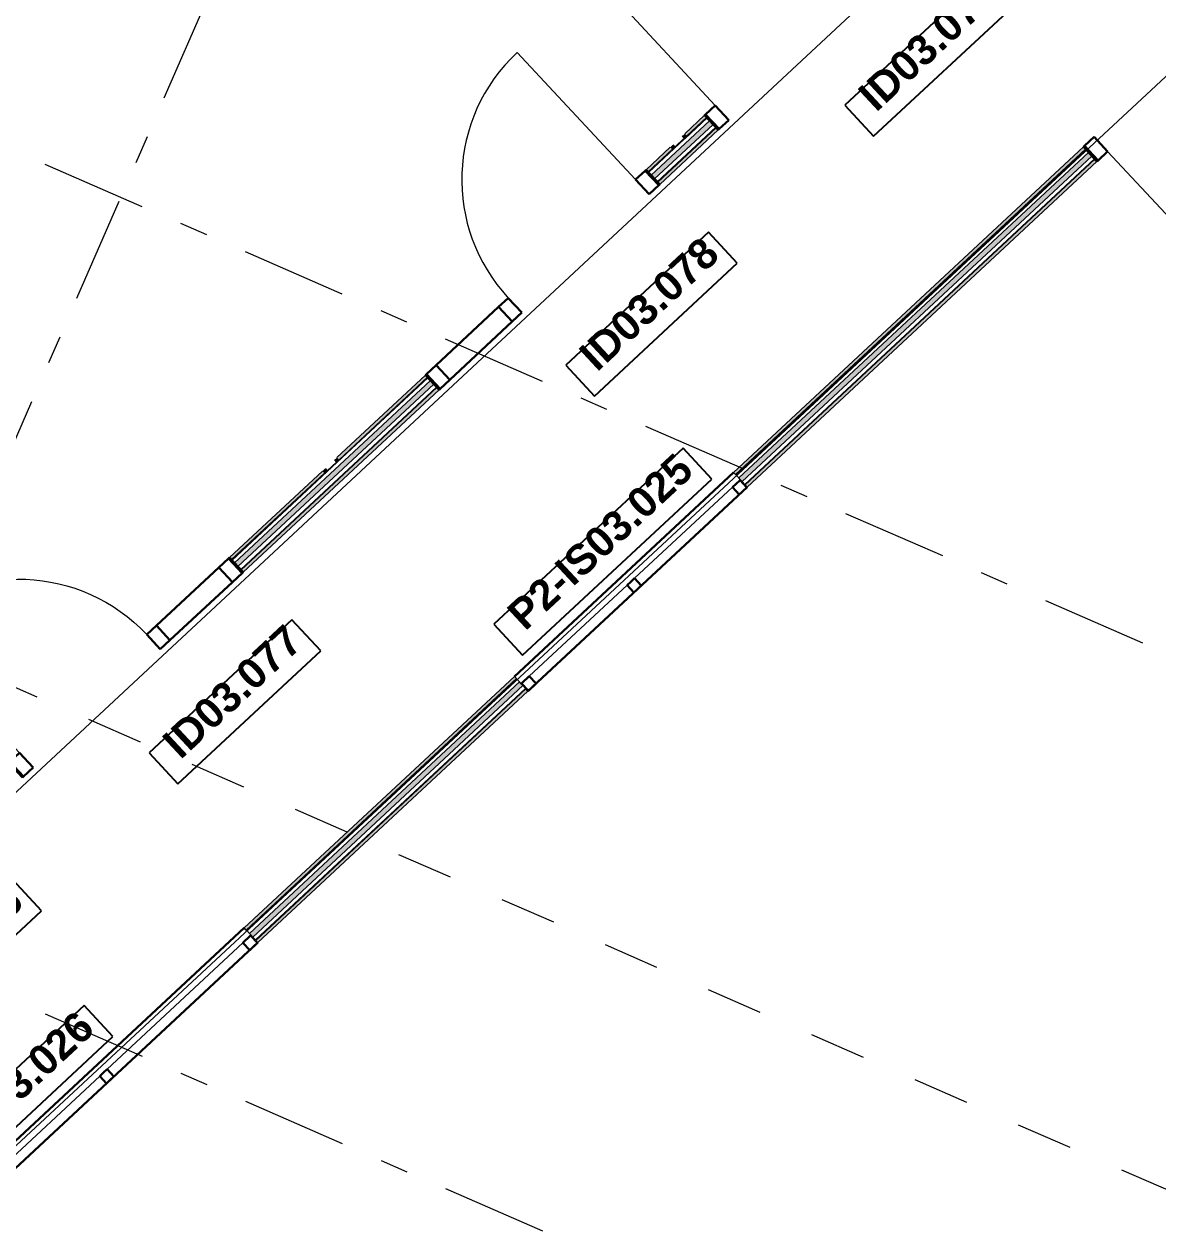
# Model space of a CAD drawing. Header units: millimetres. Extents: x -35034 to 431752, y -71616 to 25069.
# Drawn here: x 322760 to 328440, y -26568 to -20554 of the extents above; entities that cross this region are included whole.
import ezdxf
from ezdxf.enums import TextEntityAlignment as Align

# ---------------------------------------------------------------- set-up
doc = ezdxf.new("R2010")
doc.units = ezdxf.units.MM
doc.header["$MEASUREMENT"] = 0
doc.linetypes.add('Dashed', pattern=[564.444447, 282.222223, -282.222223])
doc.linetypes.add('Double Dashed', pattern=[1093.611073, 529.166651, -211.666656, 141.111112, -211.666656])
for name, color, linetype in [('A-95-MC_Marker_Section_P2.Marker', 7, 'Continuous'), ('New_A-05-M_Gross_Int_Circulation', 7, 'Continuous'), ('New_A-15-MG_Structural_Grid_Phase_2', 7, 'Continuous'), ('New_A-25-M_Wall_Int', 7, 'Continuous'), ('New_ArchiCAD Door Markers', 7, 'Continuous'), ('New_ArchiCAD Doors', 7, 'Continuous'), ('New_ArchiCAD Window Markers', 7, 'Continuous'), ('New_ArchiCAD Windows', 7, 'Continuous')]:
    doc.layers.add(name, color=color, linetype=linetype)
for name, color, linetype, lineweight in [('A-95-MC_Marker_Section_P2.Marker_Pen_No__1', 7, 'Continuous', 13), ('New_A-25-M_Wall_Int_Pen_No__1', 7, 'Continuous', 13), ('New_ArchiCAD Door Markers_Pen_No__1', 7, 'Continuous', 13), ('New_ArchiCAD Door Markers_Pen_No__5', 7, 'Continuous', 25), ('New_ArchiCAD Doors_Pen_No__1', 7, 'Continuous', 13), ('New_ArchiCAD Window Markers_Pen_No__1', 7, 'Continuous', 13), ('New_ArchiCAD Window Markers_Pen_No__5', 7, 'Continuous', 25), ('New_ArchiCAD Windows_Pen_No__1', 7, 'Continuous', 13), ('New_ArchiCAD Windows_Pen_No__83', 8, 'Continuous', 20), ('New_ArchiCAD Zone Stamps_Pen_No__6', 7, 'Continuous', 35)]:
    doc.layers.add(name, color=color, linetype=linetype, lineweight=lineweight)
for name, color, linetype, lineweight, true_color in [('New_A-05-M_Gross_Int_Circulation_Pen_No__74', 7, 'Continuous', 20, 0x606060), ('New_A-15-MG_Structural_Grid_Phase_2_Pen_No__222', 7, 'Continuous', 13, 0x65af33), ('New_A-25-M_Wall_Int_Pen_No__107', 7, 'Continuous', 15, 0xa6a6a6), ('New_ArchiCAD Doors_Pen_No__43', 7, 'Continuous', 30, 0x444444), ('New_ArchiCAD Doors_Pen_No__63', 7, 'Continuous', 20, 0x606060), ('New_ArchiCAD Windows_Pen_No__23', 7, 'Continuous', 30, 0x2a2a2a), ('New_ArchiCAD Windows_Pen_No__43', 7, 'Continuous', 30, 0x444444)]:
    doc.layers.add(name, color=color, linetype=linetype, lineweight=lineweight, true_color=true_color)
doc.styles.add('GENERATED_STYLE_1', font='')
doc.styles.add('GENERATED_STYLE_2', font='')
doc.styles.add('GENERATED_STYLE_3', font='')
doc.styles.add('GENERATED_STYLE_4', font='')
doc.styles.get('GENERATED_STYLE_1').set_extended_font_data('Swis721 BT', bold=True)
doc.styles.get('GENERATED_STYLE_2').set_extended_font_data('Arial', bold=True)
doc.styles.get('GENERATED_STYLE_3').set_extended_font_data('Arial')
doc.styles.get('GENERATED_STYLE_4').set_extended_font_data('Swis721 BT')

# ---------------------------------------------------------------- blocks, each defined once
blk = doc.blocks.new('Corridor 02-Third_INB 3152_63_2', base_point=(314166.9, -30973.4))
at = {"layer": 'New_A-05-M_Gross_Int_Circulation_Pen_No__74', "linetype": 'Continuous'}
for p, q in [((334812.6, -13146), (316165.4, -30497.4)), ((317022.7, -31464.6), (335703.6, -14103.4))]:
    blk.add_line(p, q, dxfattribs=at)
at = {"layer": 'New_ArchiCAD Zone Stamps_Pen_No__6'}
for tag, height, style, p in [('ROOM_NAME', 250, 'GENERATED_STYLE_2', (313334.1, -29413.8)), ('zoneNameLine2', 250, 'GENERATED_STYLE_2', (313145.7, -29846)), ('ROOM_NUMBER', 200, 'GENERATED_STYLE_3', (312957.3, -30266.7)), ('measuredAreaCode', 200, 'GENERATED_STYLE_3', (312800.2, -30626.8)), ('ROOM_HOLES_PRM', 200, 'GENERATED_STYLE_3', (313107.6, -30760.8)), ('DUMMY_649', 200, 'GENERATED_STYLE_3', (313736.8, -31035.2)), ('DUMMY_650', 133.3, 'GENERATED_STYLE_3', (314016.1, -31141.7))]:
    blk.add_attdef(tag, text='', height=height, rotation=336.44041, dxfattribs=dict(at, style=style)).set_placement(p, align=Align.TOP_LEFT)
blk = doc.blocks.new('*X1051', base_point=(341458.1, 0))
at = {"layer": 'New_A-25-M_Wall_Int_Pen_No__107', "linetype": 'Continuous'}
blk.add_hatch(color=256, dxfattribs=at).paths.add_polyline_path([(323888.6, -25108.4), (323896.8, -25117.2), (323905.6, -25126.7), (325258.9, -23867.4), (325250.1, -23857.9), (325241.9, -23849.1)])
blk = doc.blocks.new('*X1052', base_point=(341458.1, 0))
at = {"layer": 'New_A-25-M_Wall_Int_Pen_No__107', "linetype": 'Continuous'}
blk.add_hatch(color=256, dxfattribs=at).paths.add_polyline_path([(326340, -22827.3), (326348.2, -22836.1), (326357, -22845.6), (328109, -21215.3), (328092, -21197)])
blk = doc.blocks.new('Horizontal Multi-Sash Window 19')
at = {"layer": 'New_ArchiCAD Windows_Pen_No__1', "linetype": 'Continuous'}
for p, q in [((-1500, -13), (-1500, 0)), ((1500, -13), (1500, 0)), ((-1500, -32), (-1500, -13)), ((-1500, -35), (-1500, -32)), ((-1500, -50), (-1500, -35)), ((1500, -32), (1500, -13)), ((1500, -35), (1500, -32)), ((1500, -50), (1500, -35))]:
    blk.add_line(p, q, dxfattribs=at)
at = {"layer": 'New_ArchiCAD Windows_Pen_No__23', "linetype": 'Continuous'}
for p, q in [((-1500, 50), (1500, 50)), ((-1500, -50), (1500, -50))]:
    blk.add_line(p, q, dxfattribs=at)
at = {"layer": 'New_ArchiCAD Windows_Pen_No__43', "linetype": 'Continuous'}
for p, q in [((-1500, 0), (-1495, 0)), ((-1495, 0), (-1445, 0)), ((-1445, 0), (-1445, -50)), ((-515, -50), (-515, 0)), ((-515, 0), (-490, 0)), ((-490, 0), (-465, 0)), ((-465, 0), (-465, -50)), ((465, -50), (465, 0)), ((465, 0), (490, 0)), ((490, 0), (515, 0)), ((515, 0), (515, -50)), ((1445, -50), (1445, 0)), ((1445, 0), (1495, 0)), ((1495, 0), (1500, 0)), ((-1495, -50), (-1500, -50)), ((-1445, -50), (-1495, -50)), ((-490, -50), (-515, -50)), ((-465, -50), (-490, -50)), ((490, -50), (465, -50)), ((515, -50), (490, -50)), ((1495, -50), (1445, -50)), ((1500, -50), (1495, -50))]:
    blk.add_line(p, q, dxfattribs=at)
at = {"layer": 'New_ArchiCAD Windows_Pen_No__83', "linetype": 'Continuous'}
for p, q in [((-1495, -50), (-1495, 0)), ((-1445, 0), (-515, 0)), ((-465, 0), (465, 0)), ((515, 0), (1445, 0)), ((1495, -50), (1495, 0)), ((-515, -50), (-1445, -50)), ((465, -50), (-465, -50)), ((1445, -50), (515, -50))]:
    blk.add_line(p, q, dxfattribs=at)
blk = doc.blocks.new('Window Stamp 18_8')
at = {"layer": 'New_ArchiCAD Window Markers_Pen_No__5', "linetype": 'Continuous'}
for p, q in [((647.5, -150), (-647.5, -150)), ((-647.5, -150), (-647.5, -361.8)), ((647.5, -150), (-647.5, -150)), ((647.5, -361.8), (647.5, -150)), ((-647.5, -361.8), (647.5, -361.8))]:
    blk.add_line(p, q, dxfattribs=at)
at = {"layer": 'New_ArchiCAD Window Markers_Pen_No__1', "style": 'GENERATED_STYLE_1'}
blk.add_attdef('AC_WIDO_ID', text='', height=150, rotation=180, dxfattribs=at).set_placement((588.7, -105.4), align=Align.BOTTOM_LEFT)
blk = doc.blocks.new('Horizontal Multi-Sash Window 19_2')
at = {"layer": 'New_ArchiCAD Windows_Pen_No__1', "linetype": 'Continuous'}
for p, q in [((-750, -13), (-750, 0)), ((750, -13), (750, 0)), ((-750, -32), (-750, -13)), ((-750, -35), (-750, -32)), ((-750, -50), (-750, -35)), ((750, -32), (750, -13)), ((750, -35), (750, -32)), ((750, -50), (750, -35))]:
    blk.add_line(p, q, dxfattribs=at)
at = {"layer": 'New_ArchiCAD Windows_Pen_No__23', "linetype": 'Continuous'}
for p, q in [((-750, 50), (750, 50)), ((-750, -50), (750, -50))]:
    blk.add_line(p, q, dxfattribs=at)
at = {"layer": 'New_ArchiCAD Windows_Pen_No__43', "linetype": 'Continuous'}
for p, q in [((-750, 0), (-745, 0)), ((-745, 0), (-695, 0)), ((-695, 0), (-695, -50)), ((-25, -50), (-25, 0)), ((-25, 0), (0, 0)), ((0, 0), (25, 0)), ((25, 0), (25, -50)), ((695, -50), (695, 0)), ((695, 0), (745, 0)), ((745, 0), (750, 0)), ((-745, -50), (-750, -50)), ((-695, -50), (-745, -50)), ((0, -50), (-25, -50)), ((25, -50), (0, -50)), ((745, -50), (695, -50)), ((750, -50), (745, -50))]:
    blk.add_line(p, q, dxfattribs=at)
at = {"layer": 'New_ArchiCAD Windows_Pen_No__83', "linetype": 'Continuous'}
for p, q in [((-745, -50), (-745, 0)), ((-695, 0), (-25, 0)), ((25, 0), (695, 0)), ((745, -50), (745, 0)), ((-25, -50), (-695, -50)), ((695, -50), (25, -50))]:
    blk.add_line(p, q, dxfattribs=at)
blk = doc.blocks.new('Door with Sidelight on Side 2 19_11')
at = {"layer": 'New_ArchiCAD Doors_Pen_No__1', "linetype": 'Continuous'}
for p, q in [((-755, 0), (-755, -15)), ((755, 0), (755, -15)), ((-755, -15), (-755, -18)), ((-755, -18), (-755, -37)), ((-755, -37), (-755, -62)), ((755, -15), (755, -18)), ((755, -18), (755, -37)), ((755, -37), (755, -62)), ((-755, -62), (-755, -82)), ((-755, -82), (-755, -85)), ((-755, -85), (-755, -100)), ((755, -62), (755, -82)), ((755, -82), (755, -85)), ((755, -85), (755, -100))]:
    blk.add_line(p, q, dxfattribs=at)
at = {"layer": 'New_ArchiCAD Doors_Pen_No__43', "linetype": 'Continuous'}
for p, q in [((-748, 0), (-755, 0)), ((-755, 0), (-755, -100)), ((-682, 0), (-748, 0)), ((-748, 0), (-748, -100)), ((-254, 0), (-682, 0)), ((-682, 0), (-682, -100)), ((-682, -100), (-682, 0)), ((-254, -100), (-254, 0)), ((-188, 0), (-254, 0)), ((-254, 0), (-254, -100)), ((-188, -100), (-188, 0)), ((748, 0), (682, 0)), ((682, 0), (682, -100)), ((748, 0), (755, 0)), ((748, -100), (748, 0)), ((755, 0), (755, -100)), ((-748, -100), (-755, -100)), ((-748, -100), (-682, -100)), ((-682, -100), (-254, -100)), ((-254, -100), (-188, -100)), ((682, -100), (748, -100)), ((748, -100), (755, -100))]:
    blk.add_line(p, q, dxfattribs=at)
at = {"layer": 'New_ArchiCAD Doors_Pen_No__63', "linetype": 'Continuous'}
blk.add_line((682, 0), (682, 870), dxfattribs=at)
blk.add_arc((682, 0), 870, 90, 180, dxfattribs=at)
blk = doc.blocks.new('Wall_306_2', base_point=(340342.9, -9881.6))
at = {"layer": 'New_A-25-M_Wall_Int_Pen_No__107', "linetype": 'Continuous'}
for points in [[(326314.1, -22799.5), (326324.3, -22810.5), (328076.3, -21180.2), (328066.1, -21169.2)], [(326372, -22861.7), (326382.2, -22872.7), (328134.2, -21242.4), (328124, -21231.4)], [(323862.7, -25080.6), (323872.9, -25091.6), (325226.2, -23832.3), (325216, -23821.3)], [(323920.6, -25142.8), (323930.8, -25153.8), (325284.1, -23894.5), (325273.9, -23883.5)]]:
    blk.add_hatch(color=256, dxfattribs=at).paths.add_polyline_path(points)
at = {"layer": 'New_A-25-M_Wall_Int_Pen_No__107', "linetype": 'Continuous', "lineweight": 0, "true_color": 0x535353}
for points in [[(326324.3, -22810.5), (326326.4, -22812.7), (328078.4, -21182.3), (328076.3, -21180.2)], [(326370, -22859.5), (326372, -22861.7), (328124, -21231.4), (328122, -21229.2)], [(323872.9, -25091.6), (323875, -25093.8), (325228.3, -23834.5), (325226.2, -23832.3)], [(323918.6, -25140.6), (323920.6, -25142.8), (325273.9, -23883.5), (325271.9, -23881.3)]]:
    blk.add_hatch(color=251, dxfattribs=at).paths.add_polyline_path(points)
at = {"layer": 'New_A-25-M_Wall_Int_Pen_No__1', "linetype": 'Continuous'}
for p, q in [((328076.3, -21180.2), (326324.3, -22810.5)), ((328078.4, -21182.3), (326326.4, -22812.7)), ((328092, -21197), (326340, -22827.3)), ((328109, -21215.3), (326357, -22845.6)), ((328076.3, -21180.2), (328066.1, -21169.2)), ((328078.4, -21182.3), (328076.3, -21180.2)), ((328092, -21197), (328078.4, -21182.3)), ((328109, -21215.3), (328092, -21197)), ((328122, -21229.2), (328109, -21215.3)), ((328122, -21229.2), (326370, -22859.5)), ((328124, -21231.4), (326372, -22861.7)), ((328124, -21231.4), (328122, -21229.2)), ((328134.2, -21242.4), (328124, -21231.4)), ((326324.3, -22810.5), (326314.1, -22799.5)), ((326326.4, -22812.7), (326324.3, -22810.5)), ((326340, -22827.3), (326326.4, -22812.7)), ((326348.2, -22836.1), (326340, -22827.3)), ((326357, -22845.6), (326348.2, -22836.1)), ((326370, -22859.5), (326357, -22845.6)), ((326372, -22861.7), (326370, -22859.5)), ((326382.2, -22872.7), (326372, -22861.7)), ((325226.2, -23832.3), (323872.9, -25091.6)), ((325228.3, -23834.5), (323875, -25093.8)), ((325241.9, -23849.1), (323888.6, -25108.4)), ((325258.9, -23867.4), (323905.6, -25126.7)), ((325226.2, -23832.3), (325216, -23821.3)), ((325228.3, -23834.5), (325226.2, -23832.3)), ((325241.9, -23849.1), (325228.3, -23834.5)), ((325250.1, -23857.9), (325241.9, -23849.1)), ((325258.9, -23867.4), (325250.1, -23857.9)), ((325271.9, -23881.3), (325258.9, -23867.4)), ((325271.9, -23881.3), (323918.6, -25140.6)), ((325273.9, -23883.5), (323920.6, -25142.8)), ((325273.9, -23883.5), (325271.9, -23881.3)), ((325284.1, -23894.5), (325273.9, -23883.5)), ((323872.9, -25091.6), (323862.7, -25080.6)), ((323875, -25093.8), (323872.9, -25091.6)), ((323888.6, -25108.4), (323875, -25093.8)), ((323896.8, -25117.2), (323888.6, -25108.4)), ((323905.6, -25126.7), (323896.8, -25117.2)), ((323918.6, -25140.6), (323905.6, -25126.7)), ((323920.6, -25142.8), (323918.6, -25140.6)), ((323930.8, -25153.8), (323920.6, -25142.8))]:
    blk.add_line(p, q, dxfattribs=at)
at = {"layer": 'New_A-25-M_Wall_Int_Pen_No__1', "linetype": 'Continuous', "flags": 128}
for points in [[(328066.1, -21169.2), (326314.1, -22799.5)], [(326382.2, -22872.7), (328134.2, -21242.4)], [(325216, -23821.3), (323862.7, -25080.6)], [(323930.8, -25153.8), (325284.1, -23894.5)]]:
    blk.add_lwpolyline(points, dxfattribs=at)
at = {"layer": 'New_A-25-M_Wall_Int', "color": 250, "lineweight": 50, "true_color": 0x2a2a2a}
for name in ['*X1052', '*X1051']:
    blk.add_blockref(name, (341458.1, 0), dxfattribs=at)
at = {"layer": 'New_ArchiCAD Doors', "color": 251, "linetype": 'Continuous', "lineweight": 20, "true_color": 0x606060, "zscale": 1000, "rotation": 222.9395604774693}
blk.add_blockref('Door with Sidelight on Side 2 19_11', (328686.9, -20728.1), dxfattribs=at)
at = {"layer": 'New_ArchiCAD Window Markers'}
ref = blk.add_blockref('Window Stamp 18_8', (325833.2, -23383.6), dxfattribs=dict(at, rotation=222.9395604774693))
ref.add_attrib('AC_WIDO_ID', 'P2-IS03.025', dxfattribs={"layer": 'New_ArchiCAD Window Markers_Pen_No__1', "color": 7, "height": 150, "rotation": 42.93956, "style": 'GENERATED_STYLE_1'}).set_placement((325300.1, -23630.2), align=Align.BOTTOM_LEFT)
ref = blk.add_blockref('Window Stamp 18_8', (322832.7, -26175.7), dxfattribs=dict(at, rotation=222.9395604774693))
ref.add_attrib('AC_WIDO_ID', 'P2-IS03.026', dxfattribs={"layer": 'New_ArchiCAD Window Markers_Pen_No__1', "color": 7, "height": 150, "rotation": 42.93956, "style": 'GENERATED_STYLE_1'}).set_placement((322299.6, -26422.3), align=Align.BOTTOM_LEFT)
at = {"layer": 'New_ArchiCAD Windows', "color": 251, "linetype": 'Continuous', "lineweight": 20, "true_color": 0x606060, "zscale": 1000, "rotation": 42.93956047746932}
for name, p in [('Horizontal Multi-Sash Window 19_2', (325799.1, -23347)), ('Horizontal Multi-Sash Window 19', (322798.7, -26139.1))]:
    blk.add_blockref(name, p, dxfattribs=at)
blk = doc.blocks.new('*X1085', base_point=(341458.1, 0))
at = {"layer": 'New_A-25-M_Wall_Int_Pen_No__107', "linetype": 'Continuous'}
blk.add_hatch(color=256, dxfattribs=at).paths.add_polyline_path([(324795.6, -22339.6), (323814.5, -23252.6), (323831.5, -23270.9), (324812.6, -22357.9)])
blk = doc.blocks.new('*X1086', base_point=(341458.1, 0))
at = {"layer": 'New_A-25-M_Wall_Int_Pen_No__107', "linetype": 'Continuous'}
blk.add_hatch(color=256, dxfattribs=at).paths.add_polyline_path([(325901.1, -21311), (325918.1, -21329.3), (326210.8, -21056.9), (326193.8, -21038.6)])
blk = doc.blocks.new('Door Stamp 17_21')
at = {"layer": 'New_ArchiCAD Door Markers_Pen_No__5', "linetype": 'Continuous'}
for p, q in [((770.5, -441.9), (-206.6, -441.9)), ((-206.6, -441.9), (-206.6, -653.7)), ((770.5, -653.7), (770.5, -441.9)), ((-206.6, -653.7), (770.5, -653.7)), ((-206.6, -653.7), (770.5, -653.7))]:
    blk.add_line(p, q, dxfattribs=at)
at = {"layer": 'New_ArchiCAD Door Markers_Pen_No__1', "style": 'GENERATED_STYLE_1'}
blk.add_attdef('AC_WIDO_ID', text='', height=150, dxfattribs=at).set_placement((-147.8, -609.1), align=Align.BOTTOM_LEFT)
blk = doc.blocks.new('Wall_309_2', base_point=(316134.4, -30348.4))
at = {"layer": 'New_A-25-M_Wall_Int_Pen_No__107', "linetype": 'Continuous', "lineweight": 0, "true_color": 0x535353}
for points in [[(326069, -21124.7), (326071, -21126.9), (326180.9, -21024.7), (326178.8, -21022.5)], [(325931.7, -21343.9), (325933.8, -21346.1), (326226.5, -21073.8), (326224.5, -21071.6)], [(326066.8, -21126.7), (325886.1, -21294.9), (325888.1, -21297.1), (326068.8, -21128.9)], [(326009.7, -21159.3), (326007.5, -21161.4), (326017.8, -21172.4), (326019.9, -21170.3)], [(326058.8, -21113.7), (326056.6, -21115.7), (326066.8, -21126.7), (326069, -21124.7)], [(326069, -21124.7), (326066.8, -21126.7), (326068.8, -21128.9), (326071, -21126.9)], [(324780.6, -22323.5), (324326.6, -22746), (324328.7, -22748.2), (324782.7, -22325.7)], [(324826.3, -22372.6), (323845.2, -23285.5), (323847.2, -23287.7), (324828.3, -22374.8)], [(324324.4, -22748), (323799.5, -23236.4), (323801.6, -23238.6), (324326.5, -22750.2)], [(324267.4, -22780.6), (324265.2, -22782.7), (324275.4, -22793.7), (324277.6, -22791.6)], [(324316.4, -22735), (324314.2, -22737), (324324.4, -22748), (324326.6, -22746)], [(324326.6, -22746), (324324.4, -22748), (324326.5, -22750.2), (324328.7, -22748.2)]]:
    blk.add_hatch(color=251, dxfattribs=at).paths.add_polyline_path(points)
at = {"layer": 'New_A-25-M_Wall_Int_Pen_No__107', "linetype": 'Continuous'}
for points in [[(326168.6, -21011.5), (326069.8, -21103.5), (326080, -21114.5), (326178.8, -21022.5)], [(325933.8, -21346.1), (325944, -21357.1), (326236.7, -21084.7), (326226.5, -21073.8)], [(326069.8, -21103.5), (326058.8, -21113.7), (326069, -21124.7), (326080, -21114.5)], [(326007.5, -21161.4), (325996.6, -21171.6), (326006.8, -21182.6), (326017.8, -21172.4)], [(325996.6, -21171.6), (325875.9, -21283.9), (325886.1, -21294.9), (326006.8, -21182.6)], [(324770.4, -22312.5), (324327.4, -22724.8), (324337.6, -22735.8), (324780.6, -22323.5)], [(323847.2, -23287.7), (323857.4, -23298.7), (324838.5, -22385.8), (324828.3, -22374.8)], [(324327.4, -22724.8), (324316.4, -22735), (324326.6, -22746), (324337.6, -22735.8)], [(324265.2, -22782.7), (324254.2, -22792.9), (324264.4, -22803.9), (324275.4, -22793.7)], [(323789.3, -23225.5), (323799.5, -23236.4), (324264.4, -22803.9), (324254.2, -22792.9)]]:
    blk.add_hatch(color=256, dxfattribs=at).paths.add_polyline_path(points)
at = {"layer": 'New_A-25-M_Wall_Int_Pen_No__1', "linetype": 'Continuous'}
for p, q in [((325901.1, -21311), (326193.8, -21038.6)), ((326071, -21126.9), (326180.9, -21024.7)), ((326080, -21114.5), (326178.8, -21022.5)), ((326168.6, -21011.5), (326178.8, -21022.5)), ((326178.8, -21022.5), (326180.9, -21024.7)), ((326180.9, -21024.7), (326193.8, -21038.6)), ((326193.8, -21038.6), (326210.8, -21056.9)), ((325918.1, -21329.3), (326210.8, -21056.9)), ((325931.7, -21343.9), (326224.5, -21071.6)), ((325933.8, -21346.1), (326226.5, -21073.8)), ((326210.8, -21056.9), (326224.5, -21071.6)), ((326224.5, -21071.6), (326226.5, -21073.8)), ((326226.5, -21073.8), (326236.7, -21084.7)), ((325888.1, -21297.1), (326068.8, -21128.9)), ((326007.5, -21161.4), (326017.8, -21172.4)), ((326009.7, -21159.3), (326019.9, -21170.3)), ((326019.9, -21170.3), (326066.8, -21126.7)), ((326056.6, -21115.7), (326066.8, -21126.7)), ((326069, -21124.7), (326058.8, -21113.7)), ((326068.8, -21128.9), (326071, -21126.9)), ((326069, -21124.7), (326080, -21114.5)), ((325886.1, -21294.9), (326006.8, -21182.6)), ((326006.8, -21182.6), (326017.8, -21172.4)), ((325875.9, -21283.9), (325886.1, -21294.9)), ((325886.1, -21294.9), (325888.1, -21297.1)), ((325888.1, -21297.1), (325901.1, -21311)), ((325901.1, -21311), (325918.1, -21329.3)), ((325918.1, -21329.3), (325931.7, -21343.9)), ((325931.7, -21343.9), (325933.8, -21346.1)), ((325933.8, -21346.1), (325944, -21357.1)), ((323814.5, -23252.6), (324795.6, -22339.6)), ((323831.5, -23270.9), (324812.6, -22357.9)), ((324328.7, -22748.2), (324782.7, -22325.7)), ((324337.6, -22735.8), (324780.6, -22323.5)), ((324770.4, -22312.5), (324780.6, -22323.5)), ((324780.6, -22323.5), (324782.7, -22325.7)), ((324782.7, -22325.7), (324795.6, -22339.6)), ((324795.6, -22339.6), (324812.6, -22357.9)), ((324812.6, -22357.9), (324826.3, -22372.6)), ((323845.2, -23285.5), (324826.3, -22372.6)), ((323847.2, -23287.7), (324828.3, -22374.8)), ((324826.3, -22372.6), (324828.3, -22374.8)), ((324828.3, -22374.8), (324838.5, -22385.8)), ((323801.6, -23238.6), (324326.5, -22750.2)), ((324265.2, -22782.7), (324275.4, -22793.7)), ((324267.4, -22780.6), (324277.6, -22791.6)), ((324277.6, -22791.6), (324324.4, -22748)), ((324314.2, -22737), (324324.4, -22748)), ((324326.6, -22746), (324316.4, -22735)), ((324326.5, -22750.2), (324328.7, -22748.2)), ((324326.6, -22746), (324337.6, -22735.8)), ((323799.5, -23236.4), (324264.4, -22803.9)), ((324264.4, -22803.9), (324275.4, -22793.7)), ((323789.3, -23225.5), (323799.5, -23236.4)), ((323799.5, -23236.4), (323801.6, -23238.6)), ((323801.6, -23238.6), (323814.5, -23252.6)), ((323814.5, -23252.6), (323831.5, -23270.9)), ((323831.5, -23270.9), (323845.2, -23285.5)), ((323845.2, -23285.5), (323847.2, -23287.7)), ((323847.2, -23287.7), (323857.4, -23298.7))]:
    blk.add_line(p, q, dxfattribs=at)
at = {"layer": 'New_A-25-M_Wall_Int_Pen_No__1', "linetype": 'Continuous', "flags": 128}
for points in [[(326168.6, -21011.5), (326069.8, -21103.5)], [(325944, -21357.1), (326236.7, -21084.7)], [(325996.6, -21171.6), (325875.9, -21283.9)], [(324770.4, -22312.5), (324327.4, -22724.8)], [(323857.4, -23298.7), (324838.5, -22385.8)], [(324254.2, -22792.9), (323789.3, -23225.5)]]:
    blk.add_lwpolyline(points, dxfattribs=at)
at = {"layer": 'New_A-25-M_Wall_Int', "color": 250, "lineweight": 50, "true_color": 0x2a2a2a}
for name in ['*X1086', '*X1085']:
    blk.add_blockref(name, (341458.1, 0), dxfattribs=at)
at = {"layer": 'New_ArchiCAD Door Markers'}
ref = blk.add_blockref('Door Stamp 17_21', (326721.3, -20497.2), dxfattribs=dict(at, rotation=42.93845664641172))
ref.add_attrib('AC_WIDO_ID', 'ID03.079', dxfattribs={"layer": 'New_ArchiCAD Door Markers_Pen_No__1', "color": 7, "height": 150, "rotation": 42.93846, "style": 'GENERATED_STYLE_1'}).set_placement((327058.4, -21032.3), align=Align.BOTTOM_LEFT)
ref = blk.add_blockref('Door Stamp 17_21', (325323.1, -21798.2), dxfattribs=dict(at, rotation=42.93845664641172))
ref.add_attrib('AC_WIDO_ID', 'ID03.078', dxfattribs={"layer": 'New_ArchiCAD Door Markers_Pen_No__1', "color": 7, "height": 150, "rotation": 42.93846, "style": 'GENERATED_STYLE_1'}).set_placement((325660.2, -22332.9), align=Align.BOTTOM_LEFT)
ref = blk.add_blockref('Door Stamp 17_21', (323236.6, -23739.8), dxfattribs=dict(at, rotation=42.93845664641172))
ref.add_attrib('AC_WIDO_ID', 'ID03.077', dxfattribs={"layer": 'New_ArchiCAD Door Markers_Pen_No__1', "color": 7, "height": 150, "rotation": 42.93846, "style": 'GENERATED_STYLE_1'}).set_placement((323573.7, -24274.2), align=Align.BOTTOM_LEFT)
ref = blk.add_blockref('Door Stamp 17_21', (321838.3, -25040.9), dxfattribs=dict(at, rotation=42.93845664641172))
ref.add_attrib('AC_WIDO_ID', 'ID03.076', dxfattribs={"layer": 'New_ArchiCAD Door Markers_Pen_No__1', "color": 7, "height": 150, "rotation": 42.93846, "style": 'GENERATED_STYLE_1'}).set_placement((322175.4, -25575.5), align=Align.BOTTOM_LEFT)
at = {"layer": 'New_ArchiCAD Doors', "color": 251, "linetype": 'Continuous', "lineweight": 20, "true_color": 0x606060, "xscale": -1, "zscale": 1000, "rotation": 42.93845664641172}
for p in [(326721.3, -20497.2), (323236.6, -23739.8)]:
    blk.add_blockref('Door with Sidelight on Side 2 19_11', p, dxfattribs=at)
at = {"layer": 'New_ArchiCAD Doors', "color": 251, "linetype": 'Continuous', "lineweight": 20, "true_color": 0x606060, "zscale": 1000, "rotation": 42.93845664641172}
blk.add_blockref('Door with Sidelight on Side 2 19_11', (325323.1, -21798.2), dxfattribs=at)
blk = doc.blocks.new('Standard grid marker_9')
at = {"layer": 'New_A-15-MG_Structural_Grid_Phase_2_Pen_No__222', "linetype": 'Double Dashed'}
blk.add_line((705.1, 0), (18281.2, 0), dxfattribs=at)
at = {"layer": 'New_A-15-MG_Structural_Grid_Phase_2_Pen_No__222', "style": 'GENERATED_STYLE_4'}
for tag, p in [('AC_MarkerText_1_0', (-500, 43.4)), ('AC_MarkerText_1_1', (19486.3, 43.4))]:
    blk.add_attdef(tag, text='', height=350, rotation=180, dxfattribs=at).set_placement(p, align=Align.MIDDLE_CENTER)
blk = doc.blocks.new('Standard grid marker_10')
at = {"layer": 'New_A-15-MG_Structural_Grid_Phase_2_Pen_No__222', "linetype": 'Double Dashed'}
blk.add_line((705.1, 0), (53258.1, 0), dxfattribs=at)
at = {"layer": 'New_A-15-MG_Structural_Grid_Phase_2_Pen_No__222', "style": 'GENERATED_STYLE_4'}
for tag, p in [('AC_MarkerText_1_0', (-500, 38.7)), ('AC_MarkerText_1_1', (54463.2, 38.7))]:
    blk.add_attdef(tag, text='', height=350, rotation=180, dxfattribs=at).set_placement(p, align=Align.MIDDLE_CENTER)
blk = doc.blocks.new('Standard grid marker_18')
at = {"layer": 'New_A-15-MG_Structural_Grid_Phase_2_Pen_No__222', "linetype": 'Double Dashed'}
blk.add_line((18746, 0), (39496.4, 0), dxfattribs=at)
at = {"layer": 'New_A-15-MG_Structural_Grid_Phase_2_Pen_No__222', "style": 'GENERATED_STYLE_4'}
for tag, p in [('AC_MarkerText_1_0', (-500, 41.2)), ('AC_MarkerText_1_1', (58742.4, 41.2))]:
    blk.add_attdef(tag, text='', height=350, rotation=270, dxfattribs=at).set_placement(p, align=Align.MIDDLE_CENTER)
blk = doc.blocks.new('Cutting Plane_4_2', base_point=(316127.6, -21002.6))
at = {"layer": 'A-95-MC_Marker_Section_P2.Marker_Pen_No__1', "linetype": 'Dashed'}
blk.add_line((316356.7, -21102.5), (363850, -41811.9), dxfattribs=at)

msp = doc.modelspace()

# ---------------------------------------------------------------- block references
at = {"layer": 'A-95-MC_Marker_Section_P2.Marker'}
msp.add_blockref('Cutting Plane_4_2', (316127.6, -21002.6), dxfattribs=at)
at = {"layer": 'New_A-05-M_Gross_Int_Circulation', "linetype": 'Continuous'}
msp.add_blockref('Corridor 02-Third_INB 3152_63_2', (314166.9, -30973.4), dxfattribs=at)
at = {"layer": 'New_A-15-MG_Structural_Grid_Phase_2', "color": 8, "linetype": 'Continuous', "lineweight": 15, "zscale": 1000}
for name, p, rotation in [('Standard grid marker_18', (310723.9, -50137), 66.44041158399293), ('Standard grid marker_9', (335024.8, -26559.5), 156.4404115839929), ('Standard grid marker_10', (364097.6, -43491.3), 156.4404115839929)]:
    msp.add_blockref(name, p, dxfattribs=dict(at, rotation=rotation))
at = {"layer": 'New_A-25-M_Wall_Int', "color": 250, "lineweight": 50, "true_color": 0x2a2a2a}
for name, p in [('Wall_309_2', (316134.4, -30348.4)), ('Wall_306_2', (340342.9, -9881.6))]:
    msp.add_blockref(name, p, dxfattribs=at)

doc.saveas('drawing.dxf')
